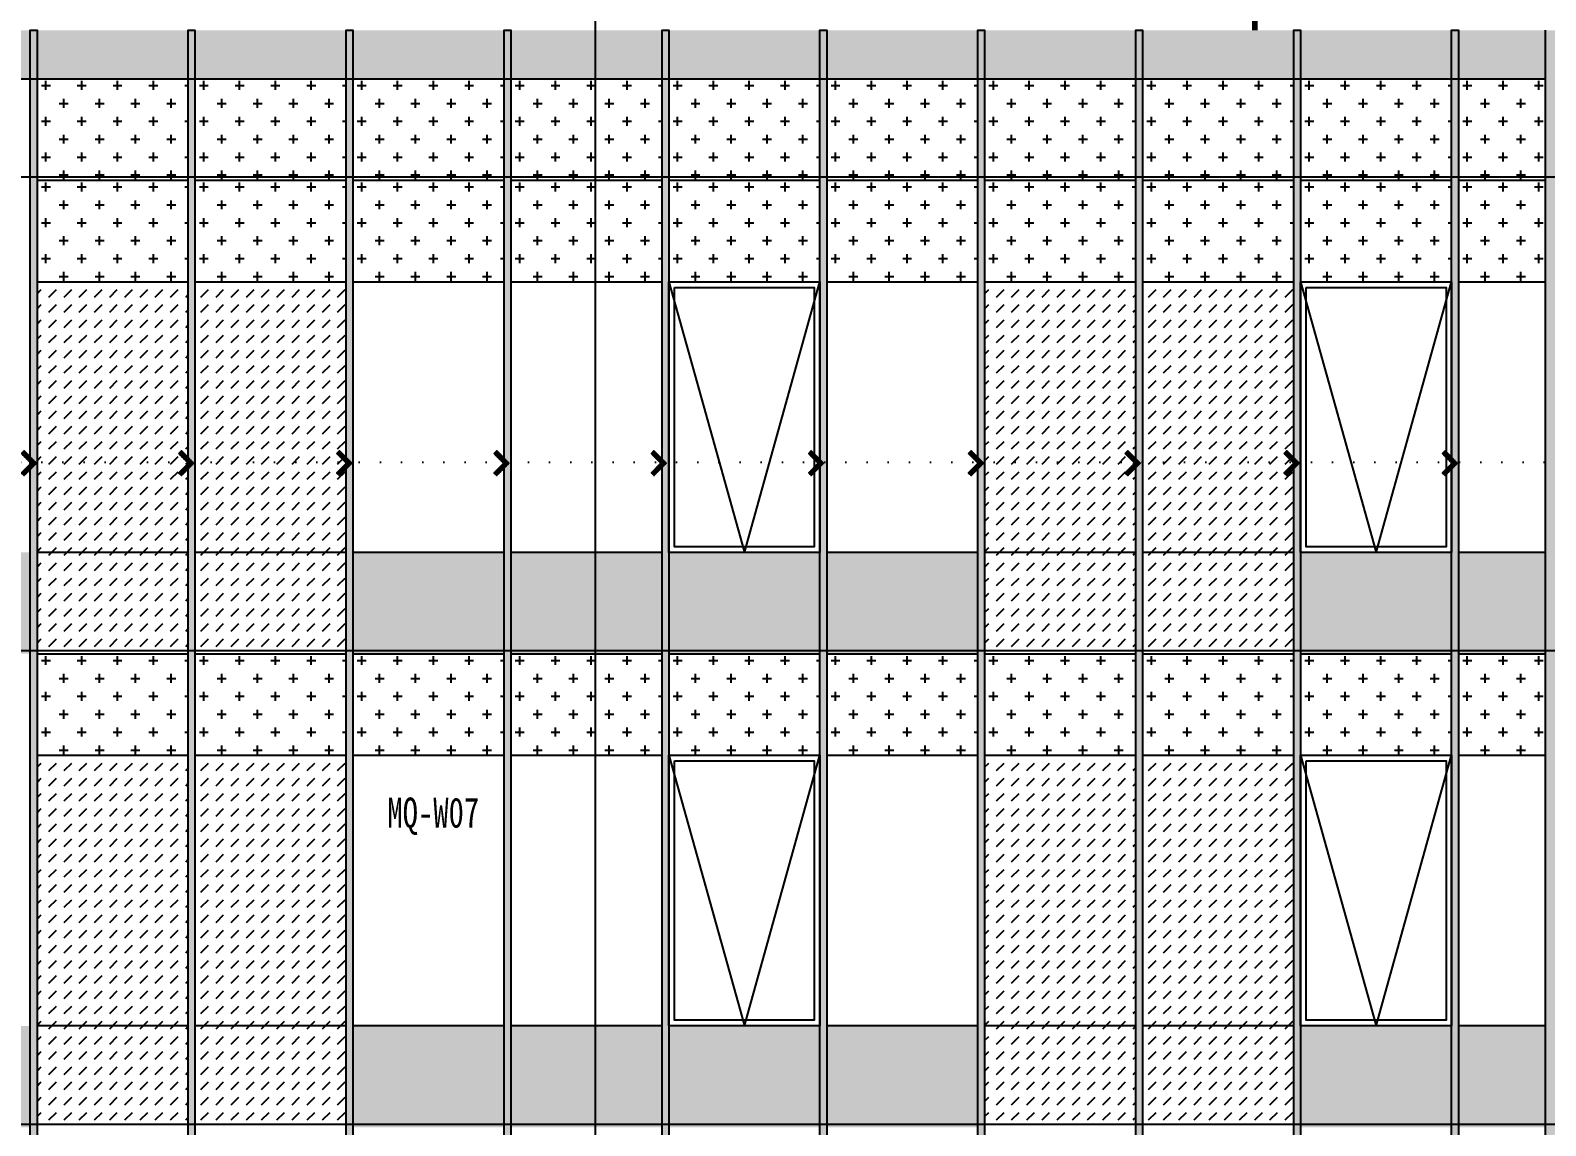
# Model space of a CAD drawing. Extents: x -863035 to 270371, y -8918 to 240488.
# Drawn here: x -275642 to -262208, y 62841 to 72556 of the extents above; entities that cross this region are included whole.
import ezdxf

# ---------------------------------------------------------------- set-up
doc = ezdxf.new("R2010")
doc.units = 0
doc.header["$LTSCALE"] = 1000
doc.header["$MEASUREMENT"] = 0
doc.linetypes.add('109-34 轴网$0$L1$0$$AUDIT_BAD_LTYPE1', pattern=[0])
doc.linetypes.add('DOT2', pattern=[0.125, 0, -0.125])
for name, color, linetype in [('01-标注_符号', 200, 'Continuous'), ('05-填充_156', 156, 'Continuous'), ('05-填充_18', 18, 'Continuous'), ('05-填充_天正', 26, 'Continuous'), ('A-C_窗', 140, 'Continuous'), ('D_铝板', 181, 'Continuous'), ('E-立面', 255, 'Continuous'), ('E-立面轮廓', 241, 'Continuous')]:
    doc.layers.add(name, color=color, linetype=linetype)
doc.layers.add('04-不打印_辅助线', color=165, linetype='Continuous', plot=False)
doc.styles.add('_TCH_LABEL', font='', dxfattribs={"width": 0.75})
doc.styles.add('logo-3', font='', dxfattribs={"width": 0.8})
doc.styles.get('_TCH_LABEL').set_extended_font_data('SimSun')
doc.styles.get('logo-3').set_extended_font_data('SimSun')
doc.dimstyles.new('副本 ISO-1', dxfattribs={"dimtxt": 2.5, "dimasz": 1.5, "dimexe": 1.25, "dimexo": 0.625, "dimtad": 1, "dimdec": 0, "dimtxsty": 'logo-3', "dimblk": 'ARCHTICK', "dimcen": 2.5, "dimdle": 1, "dimadec": 0, "dimazin": 0, "dimtfac": 1, "dimtdec": 0, "dimtix": 1, "dimtmove": 0, "dimatfit": 3, "dimldrblk": 'AR', "dimfxl": 0, "dimarcsym": 0})
pattern_1 = [(45, (20871.21, -217830.64), (4e-14, 134.70384), [95.25, -95.25])]
pattern_2 = [(45, (20871.21, -213630.64), (4e-14, 134.70384), [95.25, -95.25])]
pattern_3 = [(45, (29271.21, -217830.64), (4e-14, 134.70384), [95.25, -95.25])]
pattern_4 = [(45, (29271.21, -213630.64), (4e-14, 134.70384), [95.25, -95.25])]

# ---------------------------------------------------------------- blocks, each defined once
blk = doc.blocks.new('A$C2DDF4F07')
at = {"layer": 'A-C_窗'}
for points in [[(0, 2400), (1340, 2400), (1340, 0), (0, 0)], [(50, 2350), (1290, 2350), (1290, 50), (50, 50)]]:
    blk.add_lwpolyline(points, close=True, dxfattribs=at)
blk.add_lwpolyline([(0, 2400), (670, 0), (1340, 2400)], dxfattribs=at)
blk = doc.blocks.new('*U25')
at = {"layer": '05-填充_18'}
h = blk.add_hatch(color=256, dxfattribs=at)
h.dxf.hatch_style = 1
h.paths.add_polyline_path([(60, -10350), (0, -10350), (0, 310), (60, 310)])
blk.add_lwpolyline([(60, -10350), (0, -10350), (0, 310), (60, 310)], close=True)
blk = doc.blocks.new('_ArchTick')
at = {"color": 0, "linetype": 'ByBlock', "const_width": 0.4}
blk.add_lwpolyline([(-0.5, -0.5), (0.5, 0.5)], dxfattribs=at)
blk = doc.blocks.new('*X7')
at = {"color": 0}
for p, q in [((-1012.3006, 1692.7111), (-1012.3006, 1692.7336)), ((-1012.3005, 1692.7337), (-1012.2948, 1692.7337)), ((-1012.2996, 1692.7101), (-1012.2996, 1692.7346)), ((-1012.2995, 1692.7347), (-1012.2958, 1692.7347)), ((-1012.2986, 1692.7091), (-1012.2986, 1692.7356)), ((-1012.2985, 1692.7357), (-1012.2968, 1692.7357)), ((-1012.2976, 1692.7081), (-1012.2976, 1692.7364)), ((-1012.2966, 1692.7071), (-1012.2966, 1692.7354)), ((-1012.2956, 1692.7061), (-1012.2956, 1692.7344)), ((-1012.2946, 1692.7051), (-1012.2946, 1692.7334)), ((-1012.3116, 1692.7221), (-1012.3116, 1692.7226)), ((-1012.3115, 1692.7227), (-1012.2838, 1692.7227)), ((-1012.3111, 1692.7217), (-1012.2828, 1692.7217)), ((-1012.3106, 1692.7211), (-1012.3106, 1692.7236)), ((-1012.3105, 1692.7237), (-1012.2848, 1692.7237)), ((-1012.3101, 1692.7207), (-1012.2818, 1692.7207)), ((-1012.3096, 1692.7201), (-1012.3096, 1692.7246)), ((-1012.3095, 1692.7247), (-1012.2858, 1692.7247)), ((-1012.3091, 1692.7197), (-1012.2808, 1692.7197)), ((-1012.3086, 1692.7191), (-1012.3086, 1692.7256)), ((-1012.3085, 1692.7257), (-1012.2868, 1692.7257)), ((-1012.3081, 1692.7187), (-1012.2798, 1692.7187)), ((-1012.3076, 1692.7181), (-1012.3076, 1692.7266)), ((-1012.3075, 1692.7267), (-1012.2878, 1692.7267)), ((-1012.3071, 1692.7177), (-1012.2788, 1692.7177)), ((-1012.3066, 1692.7171), (-1012.3066, 1692.7276)), ((-1012.3065, 1692.7277), (-1012.2888, 1692.7277)), ((-1012.3061, 1692.7167), (-1012.2778, 1692.7167)), ((-1012.3056, 1692.7161), (-1012.3056, 1692.7286)), ((-1012.3055, 1692.7287), (-1012.2898, 1692.7287)), ((-1012.3051, 1692.7157), (-1012.2768, 1692.7157)), ((-1012.3046, 1692.7151), (-1012.3046, 1692.7296)), ((-1012.3045, 1692.7297), (-1012.2908, 1692.7297)), ((-1012.3041, 1692.7147), (-1012.2758, 1692.7147)), ((-1012.3036, 1692.7141), (-1012.3036, 1692.7306)), ((-1012.3035, 1692.7307), (-1012.2918, 1692.7307)), ((-1012.3031, 1692.7137), (-1012.2748, 1692.7137)), ((-1012.3026, 1692.7131), (-1012.3026, 1692.7316)), ((-1012.3025, 1692.7317), (-1012.2928, 1692.7317)), ((-1012.3021, 1692.7127), (-1012.2738, 1692.7127)), ((-1012.3016, 1692.7121), (-1012.3016, 1692.7326)), ((-1012.3015, 1692.7327), (-1012.2938, 1692.7327)), ((-1012.3011, 1692.7117), (-1012.2728, 1692.7117)), ((-1012.3001, 1692.7107), (-1012.2718, 1692.7107)), ((-1012.2991, 1692.7097), (-1012.2708, 1692.7097)), ((-1012.2981, 1692.7087), (-1012.2698, 1692.7087)), ((-1012.2971, 1692.7077), (-1012.2688, 1692.7077)), ((-1012.2961, 1692.7067), (-1012.2678, 1692.7067)), ((-1012.2951, 1692.7057), (-1012.2668, 1692.7057)), ((-1012.2941, 1692.7047), (-1012.2658, 1692.7047)), ((-1012.2936, 1692.7041), (-1012.2936, 1692.7324)), ((-1012.2931, 1692.7037), (-1012.2648, 1692.7037)), ((-1012.2926, 1692.7031), (-1012.2926, 1692.7314)), ((-1012.2921, 1692.7027), (-1012.2638, 1692.7027)), ((-1012.2916, 1692.7021), (-1012.2916, 1692.7304)), ((-1012.2911, 1692.7017), (-1012.2628, 1692.7017)), ((-1012.2906, 1692.7011), (-1012.2906, 1692.7294)), ((-1012.2901, 1692.7007), (-1012.2618, 1692.7007)), ((-1012.2896, 1692.7001), (-1012.2896, 1692.7284)), ((-1012.2891, 1692.6997), (-1012.2608, 1692.6997)), ((-1012.2886, 1692.6991), (-1012.2886, 1692.7274)), ((-1012.2881, 1692.6987), (-1012.2598, 1692.6987)), ((-1012.2876, 1692.6981), (-1012.2876, 1692.7264)), ((-1012.2871, 1692.6977), (-1012.2588, 1692.6977)), ((-1012.2866, 1692.6971), (-1012.2866, 1692.7254)), ((-1012.2861, 1692.6967), (-1012.2578, 1692.6967)), ((-1012.2856, 1692.6961), (-1012.2856, 1692.7244)), ((-1012.2851, 1692.6957), (-1012.2568, 1692.6957)), ((-1012.2846, 1692.6951), (-1012.2846, 1692.7234)), ((-1012.2841, 1692.6947), (-1012.2558, 1692.6947)), ((-1012.2836, 1692.6941), (-1012.2836, 1692.7224)), ((-1012.2831, 1692.6937), (-1012.2548, 1692.6937)), ((-1012.2826, 1692.6931), (-1012.2826, 1692.7214)), ((-1012.2821, 1692.6927), (-1012.2538, 1692.6927)), ((-1012.2816, 1692.6921), (-1012.2816, 1692.7204)), ((-1012.2811, 1692.6917), (-1012.2528, 1692.6917)), ((-1012.2806, 1692.6911), (-1012.2806, 1692.7194)), ((-1012.2801, 1692.6907), (-1012.2518, 1692.6907)), ((-1012.2796, 1692.6901), (-1012.2796, 1692.7184)), ((-1012.2791, 1692.6897), (-1012.2508, 1692.6897)), ((-1012.2786, 1692.6891), (-1012.2786, 1692.7174)), ((-1012.2786, 1692.6507), (-1012.2503, 1692.6507)), ((-1012.2786, 1692.6224), (-1012.2786, 1692.6507)), ((-1012.2781, 1692.6887), (-1012.2498, 1692.6887)), ((-1012.2776, 1692.6881), (-1012.2776, 1692.7164)), ((-1012.2776, 1692.6517), (-1012.2493, 1692.6517)), ((-1012.2776, 1692.6234), (-1012.2776, 1692.6517)), ((-1012.2771, 1692.6877), (-1012.2488, 1692.6877)), ((-1012.2766, 1692.6871), (-1012.2766, 1692.7154)), ((-1012.2766, 1692.6527), (-1012.2483, 1692.6527)), ((-1012.2766, 1692.6244), (-1012.2766, 1692.6527)), ((-1012.2761, 1692.6867), (-1012.2478, 1692.6867)), ((-1012.2756, 1692.6861), (-1012.2756, 1692.7144)), ((-1012.2756, 1692.6537), (-1012.2473, 1692.6537)), ((-1012.2756, 1692.6254), (-1012.2756, 1692.6537)), ((-1012.2751, 1692.6857), (-1012.2468, 1692.6857)), ((-1012.2746, 1692.6851), (-1012.2746, 1692.7134)), ((-1012.2746, 1692.6547), (-1012.2463, 1692.6547)), ((-1012.2746, 1692.6264), (-1012.2746, 1692.6547)), ((-1012.2741, 1692.6847), (-1012.2458, 1692.6847)), ((-1012.2736, 1692.6841), (-1012.2736, 1692.7124)), ((-1012.2736, 1692.6557), (-1012.2453, 1692.6557)), ((-1012.2736, 1692.6274), (-1012.2736, 1692.6557)), ((-1012.2731, 1692.6837), (-1012.2448, 1692.6837)), ((-1012.2726, 1692.6831), (-1012.2726, 1692.7114)), ((-1012.2726, 1692.6567), (-1012.2443, 1692.6567)), ((-1012.2726, 1692.6284), (-1012.2726, 1692.6567)), ((-1012.2721, 1692.6827), (-1012.2438, 1692.6827)), ((-1012.2716, 1692.6821), (-1012.2716, 1692.7104)), ((-1012.2716, 1692.6577), (-1012.2433, 1692.6577)), ((-1012.2716, 1692.6294), (-1012.2716, 1692.6577)), ((-1012.2711, 1692.6817), (-1012.2428, 1692.6817)), ((-1012.2706, 1692.6811), (-1012.2706, 1692.7094)), ((-1012.2706, 1692.6587), (-1012.2423, 1692.6587)), ((-1012.2706, 1692.6304), (-1012.2706, 1692.6587)), ((-1012.2701, 1692.6807), (-1012.2418, 1692.6807)), ((-1012.2696, 1692.6801), (-1012.2696, 1692.7084)), ((-1012.2696, 1692.6597), (-1012.2413, 1692.6597)), ((-1012.2696, 1692.6314), (-1012.2696, 1692.6597)), ((-1012.2691, 1692.6797), (-1012.2408, 1692.6797)), ((-1012.2686, 1692.6791), (-1012.2686, 1692.7074)), ((-1012.2686, 1692.6607), (-1012.2403, 1692.6607)), ((-1012.2686, 1692.6324), (-1012.2686, 1692.6607)), ((-1012.2681, 1692.6787), (-1012.2398, 1692.6787)), ((-1012.2676, 1692.6781), (-1012.2676, 1692.7064)), ((-1012.2676, 1692.6617), (-1012.2393, 1692.6617)), ((-1012.2676, 1692.6334), (-1012.2676, 1692.6617)), ((-1012.2671, 1692.6777), (-1012.2388, 1692.6777)), ((-1012.2666, 1692.6771), (-1012.2666, 1692.7054)), ((-1012.2666, 1692.6627), (-1012.2383, 1692.6627)), ((-1012.2666, 1692.6344), (-1012.2666, 1692.6627)), ((-1012.2661, 1692.6767), (-1012.2378, 1692.6767)), ((-1012.2656, 1692.6761), (-1012.2656, 1692.7044)), ((-1012.2656, 1692.6637), (-1012.2373, 1692.6637)), ((-1012.2656, 1692.6354), (-1012.2656, 1692.6637)), ((-1012.2651, 1692.6757), (-1012.2368, 1692.6757)), ((-1012.2646, 1692.6751), (-1012.2646, 1692.7034)), ((-1012.2646, 1692.6647), (-1012.2363, 1692.6647)), ((-1012.2646, 1692.6364), (-1012.2646, 1692.6647)), ((-1012.2641, 1692.6747), (-1012.2358, 1692.6747)), ((-1012.2636, 1692.6741), (-1012.2636, 1692.7024)), ((-1012.2636, 1692.6657), (-1012.2353, 1692.6657)), ((-1012.2636, 1692.6374), (-1012.2636, 1692.6657)), ((-1012.2631, 1692.6737), (-1012.2348, 1692.6737)), ((-1012.2626, 1692.6731), (-1012.2626, 1692.7014)), ((-1012.2626, 1692.6667), (-1012.2343, 1692.6667)), ((-1012.2626, 1692.6384), (-1012.2626, 1692.6667)), ((-1012.2621, 1692.6727), (-1012.2338, 1692.6727)), ((-1012.2616, 1692.6721), (-1012.2616, 1692.7004)), ((-1012.2616, 1692.6677), (-1012.2333, 1692.6677)), ((-1012.2616, 1692.6394), (-1012.2616, 1692.6677)), ((-1012.2611, 1692.6717), (-1012.2328, 1692.6717)), ((-1012.2606, 1692.6711), (-1012.2606, 1692.6994)), ((-1012.2606, 1692.6687), (-1012.2323, 1692.6687)), ((-1012.2606, 1692.6404), (-1012.2606, 1692.6687)), ((-1012.2601, 1692.6707), (-1012.2318, 1692.6707)), ((-1012.2596, 1692.6701), (-1012.2596, 1692.6984)), ((-1012.2596, 1692.6697), (-1012.2313, 1692.6697)), ((-1012.2596, 1692.6414), (-1012.2596, 1692.6697)), ((-1012.2586, 1692.6424), (-1012.2586, 1692.6974)), ((-1012.2576, 1692.6434), (-1012.2576, 1692.6964)), ((-1012.2566, 1692.6444), (-1012.2566, 1692.6954)), ((-1012.2556, 1692.6454), (-1012.2556, 1692.6944)), ((-1012.2546, 1692.6464), (-1012.2546, 1692.6934)), ((-1012.2536, 1692.6474), (-1012.2536, 1692.6924)), ((-1012.2526, 1692.6484), (-1012.2526, 1692.6914)), ((-1012.2516, 1692.6494), (-1012.2516, 1692.6904)), ((-1012.2506, 1692.6504), (-1012.2506, 1692.6894)), ((-1012.2496, 1692.6514), (-1012.2496, 1692.6884)), ((-1012.2486, 1692.6524), (-1012.2486, 1692.6874)), ((-1012.2476, 1692.6534), (-1012.2476, 1692.6864)), ((-1012.2466, 1692.6544), (-1012.2466, 1692.6854)), ((-1012.2456, 1692.6554), (-1012.2456, 1692.6844)), ((-1012.2446, 1692.6564), (-1012.2446, 1692.6834)), ((-1012.2436, 1692.6574), (-1012.2436, 1692.6824)), ((-1012.2426, 1692.6584), (-1012.2426, 1692.6814)), ((-1012.2416, 1692.6594), (-1012.2416, 1692.6804)), ((-1012.2406, 1692.6604), (-1012.2406, 1692.6794)), ((-1012.2396, 1692.6614), (-1012.2396, 1692.6784)), ((-1012.2386, 1692.6624), (-1012.2386, 1692.6774)), ((-1012.2376, 1692.6634), (-1012.2376, 1692.6764)), ((-1012.2366, 1692.6644), (-1012.2366, 1692.6754)), ((-1012.2356, 1692.6654), (-1012.2356, 1692.6744)), ((-1012.2346, 1692.6664), (-1012.2346, 1692.6734)), ((-1012.2336, 1692.6674), (-1012.2336, 1692.6724)), ((-1012.2326, 1692.6684), (-1012.2326, 1692.6714)), ((-1012.2316, 1692.6694), (-1012.2316, 1692.6704)), ((-1012.3116, 1692.6177), (-1012.2833, 1692.6177)), ((-1012.3116, 1692.6172), (-1012.3116, 1692.6177)), ((-1012.3111, 1692.6167), (-1012.2843, 1692.6167)), ((-1012.3106, 1692.6187), (-1012.2823, 1692.6187)), ((-1012.3106, 1692.6162), (-1012.3106, 1692.6187)), ((-1012.3101, 1692.6157), (-1012.2853, 1692.6157)), ((-1012.3096, 1692.6197), (-1012.2813, 1692.6197)), ((-1012.3096, 1692.6152), (-1012.3096, 1692.6197)), ((-1012.3091, 1692.6147), (-1012.2863, 1692.6147)), ((-1012.3086, 1692.6207), (-1012.2803, 1692.6207)), ((-1012.3086, 1692.6142), (-1012.3086, 1692.6207)), ((-1012.3081, 1692.6137), (-1012.2873, 1692.6137)), ((-1012.3076, 1692.6217), (-1012.2793, 1692.6217)), ((-1012.3076, 1692.6132), (-1012.3076, 1692.6217)), ((-1012.3071, 1692.6127), (-1012.2883, 1692.6127)), ((-1012.3066, 1692.6227), (-1012.2783, 1692.6227)), ((-1012.3066, 1692.6122), (-1012.3066, 1692.6227)), ((-1012.3061, 1692.6117), (-1012.2893, 1692.6117)), ((-1012.3056, 1692.6237), (-1012.2773, 1692.6237)), ((-1012.3056, 1692.6112), (-1012.3056, 1692.6237)), ((-1012.3051, 1692.6107), (-1012.2903, 1692.6107)), ((-1012.3046, 1692.6247), (-1012.2763, 1692.6247)), ((-1012.3046, 1692.6102), (-1012.3046, 1692.6247)), ((-1012.3041, 1692.6097), (-1012.2913, 1692.6097)), ((-1012.3036, 1692.6257), (-1012.2753, 1692.6257)), ((-1012.3036, 1692.6092), (-1012.3036, 1692.6257)), ((-1012.3031, 1692.6087), (-1012.2923, 1692.6087)), ((-1012.3026, 1692.6267), (-1012.2743, 1692.6267)), ((-1012.3026, 1692.6082), (-1012.3026, 1692.6267)), ((-1012.3021, 1692.6077), (-1012.2933, 1692.6077)), ((-1012.3016, 1692.6277), (-1012.2733, 1692.6277)), ((-1012.3016, 1692.6072), (-1012.3016, 1692.6277)), ((-1012.3011, 1692.6067), (-1012.2943, 1692.6067)), ((-1012.3006, 1692.6287), (-1012.2723, 1692.6287)), ((-1012.3006, 1692.6062), (-1012.3006, 1692.6287)), ((-1012.3001, 1692.6057), (-1012.2953, 1692.6057)), ((-1012.2996, 1692.6297), (-1012.2713, 1692.6297)), ((-1012.2996, 1692.6052), (-1012.2996, 1692.6297)), ((-1012.2991, 1692.6047), (-1012.2963, 1692.6047)), ((-1012.2986, 1692.6307), (-1012.2703, 1692.6307)), ((-1012.2986, 1692.6042), (-1012.2986, 1692.6307)), ((-1012.2981, 1692.6037), (-1012.2973, 1692.6037)), ((-1012.2976, 1692.6317), (-1012.2693, 1692.6317)), ((-1012.2976, 1692.6034), (-1012.2976, 1692.6317)), ((-1012.2966, 1692.6327), (-1012.2683, 1692.6327)), ((-1012.2966, 1692.6044), (-1012.2966, 1692.6327)), ((-1012.2956, 1692.6337), (-1012.2673, 1692.6337)), ((-1012.2956, 1692.6054), (-1012.2956, 1692.6337)), ((-1012.2946, 1692.6347), (-1012.2663, 1692.6347)), ((-1012.2946, 1692.6064), (-1012.2946, 1692.6347)), ((-1012.2936, 1692.6357), (-1012.2653, 1692.6357)), ((-1012.2936, 1692.6074), (-1012.2936, 1692.6357)), ((-1012.2926, 1692.6367), (-1012.2643, 1692.6367)), ((-1012.2926, 1692.6084), (-1012.2926, 1692.6367)), ((-1012.2916, 1692.6377), (-1012.2633, 1692.6377)), ((-1012.2916, 1692.6094), (-1012.2916, 1692.6377)), ((-1012.2906, 1692.6387), (-1012.2623, 1692.6387)), ((-1012.2906, 1692.6104), (-1012.2906, 1692.6387)), ((-1012.2896, 1692.6397), (-1012.2613, 1692.6397)), ((-1012.2896, 1692.6114), (-1012.2896, 1692.6397)), ((-1012.2886, 1692.6407), (-1012.2603, 1692.6407)), ((-1012.2886, 1692.6124), (-1012.2886, 1692.6407)), ((-1012.2876, 1692.6417), (-1012.2593, 1692.6417)), ((-1012.2876, 1692.6134), (-1012.2876, 1692.6417)), ((-1012.2866, 1692.6427), (-1012.2583, 1692.6427)), ((-1012.2866, 1692.6144), (-1012.2866, 1692.6427)), ((-1012.2856, 1692.6437), (-1012.2573, 1692.6437)), ((-1012.2856, 1692.6154), (-1012.2856, 1692.6437)), ((-1012.2846, 1692.6447), (-1012.2563, 1692.6447)), ((-1012.2846, 1692.6164), (-1012.2846, 1692.6447)), ((-1012.2836, 1692.6457), (-1012.2553, 1692.6457)), ((-1012.2836, 1692.6174), (-1012.2836, 1692.6457)), ((-1012.2826, 1692.6467), (-1012.2543, 1692.6467)), ((-1012.2826, 1692.6184), (-1012.2826, 1692.6467)), ((-1012.2816, 1692.6477), (-1012.2533, 1692.6477)), ((-1012.2816, 1692.6194), (-1012.2816, 1692.6477)), ((-1012.2806, 1692.6487), (-1012.2523, 1692.6487)), ((-1012.2806, 1692.6204), (-1012.2806, 1692.6487)), ((-1012.2796, 1692.6497), (-1012.2513, 1692.6497)), ((-1012.2796, 1692.6214), (-1012.2796, 1692.6497))]:
    blk.add_line(p, q, dxfattribs=at)
blk = doc.blocks.new('A-ARROW')
blk.add_lwpolyline([(0.0808, 0.0525), (0.0666, 0.0666), (0, 0), (0.0666, -0.0666), (0.0808, -0.0525), (0.0283, 0)], close=True)
at = {"rotation": 180}
blk.add_blockref('*X7', (-1012.2311, 1692.6699), dxfattribs=at)
blk = doc.blocks.new('AR')
at = {"xscale": -21.59999999986031, "yscale": 21.59999999999127, "zscale": 21.6, "rotation": 359.9999997162888}
blk.add_blockref('A-ARROW', (0, 0), dxfattribs=at)
blk = doc.blocks.new('hgrsjhytd')
at = {"layer": '05-填充_156'}
h = blk.add_hatch(dxfattribs=at)
h.set_pattern_fill('CROSS', color=136, scale=100, angle=-90)
h.set_pattern_definition([(360, (22271.21, -212730.64), (158.75, 158.75), [79.375, -238.125]), (90, (22310.9, -212770.32), (-158.75, 158.75), [79.375, -238.125])])
h.paths.add_polyline_path([(38173.9, -9948.3), (36833.9, -9948.3), (36833.9, -10848.3), (38173.9, -10848.3)])
h = blk.add_hatch(dxfattribs=at)
h.set_pattern_fill('CROSS', color=136, scale=100, angle=-90)
h.set_pattern_definition([(360, (23671.21, -212730.64), (158.75, 158.75), [79.375, -238.125]), (90, (23710.9, -212770.32), (-158.75, 158.75), [79.375, -238.125])])
h.paths.add_polyline_path([(39573.9, -9948.3), (38233.9, -9948.3), (38233.9, -10848.3), (39573.9, -10848.3)])
h = blk.add_hatch(dxfattribs=at)
h.set_pattern_fill('CROSS', color=136, scale=100, angle=-90)
h.set_pattern_definition([(360, (25071.21, -212730.64), (158.75, 158.75), [79.375, -238.125]), (90, (25110.9, -212770.32), (-158.75, 158.75), [79.375, -238.125])])
h.paths.add_polyline_path([(40973.9, -9948.3), (39633.9, -9948.3), (39633.9, -10848.3), (40973.9, -10848.3)])
h = blk.add_hatch(dxfattribs=at)
h.set_pattern_fill('CROSS', color=136, scale=100, angle=-90)
h.set_pattern_definition([(360, (26471.21, -212730.64), (158.75, 158.75), [79.375, -238.125]), (90, (26510.9, -212770.32), (-158.75, 158.75), [79.375, -238.125])])
h.paths.add_polyline_path([(42373.9, -9948.3), (41033.9, -9948.3), (41033.9, -10848.3), (42373.9, -10848.3)])
h = blk.add_hatch(dxfattribs=at)
h.set_pattern_fill('CROSS', color=136, scale=100, angle=-90)
h.set_pattern_definition([(360, (27871.21, -212730.64), (158.75, 158.75), [79.375, -238.125]), (90, (27910.9, -212770.32), (-158.75, 158.75), [79.375, -238.125])])
h.paths.add_polyline_path([(43773.9, -9948.3), (42433.9, -9948.3), (42433.9, -10848.3), (43773.9, -10848.3)])
h = blk.add_hatch(dxfattribs=at)
h.set_pattern_fill('CROSS', color=136, scale=100, angle=-90)
h.set_pattern_definition([(360, (29271.21, -212730.64), (158.75, 158.75), [79.375, -238.125]), (90, (29310.9, -212770.32), (-158.75, 158.75), [79.375, -238.125])])
h.paths.add_polyline_path([(45173.9, -9948.3), (43833.9, -9948.3), (43833.9, -10848.3), (45173.9, -10848.3)])
h = blk.add_hatch(dxfattribs=at)
h.set_pattern_fill('CROSS', color=136, scale=100, angle=-90)
h.set_pattern_definition([(360, (30671.21, -212730.64), (158.75, 158.75), [79.375, -238.125]), (90, (30710.9, -212770.32), (-158.75, 158.75), [79.375, -238.125])])
h.paths.add_polyline_path([(46573.9, -9948.3), (45233.9, -9948.3), (45233.9, -10848.3), (46573.9, -10848.3)])
h = blk.add_hatch(dxfattribs=at)
h.set_pattern_fill('CROSS', color=136, scale=100, angle=-90)
h.set_pattern_definition([(360, (32071.21, -212730.64), (158.75, 158.75), [79.375, -238.125]), (90, (32110.9, -212770.32), (-158.75, 158.75), [79.375, -238.125])])
h.paths.add_polyline_path([(47973.9, -9948.3), (46633.9, -9948.3), (46633.9, -10848.3), (47973.9, -10848.3)])
h = blk.add_hatch(dxfattribs=at)
h.set_pattern_fill('CROSS', color=136, scale=100, angle=-90)
h.set_pattern_definition([(360, (33471.21, -212730.64), (158.75, 158.75), [79.375, -238.125]), (90, (33510.9, -212770.32), (-158.75, 158.75), [79.375, -238.125])])
h.paths.add_polyline_path([(49373.9, -9948.3), (48033.9, -9948.3), (48033.9, -10848.3), (49373.9, -10848.3)])
h = blk.add_hatch(dxfattribs=at)
h.set_pattern_fill('CROSS', color=136, scale=100, angle=-90)
h.set_pattern_definition([(360, (34871.21, -212730.64), (158.75, 158.75), [79.375, -238.125]), (90, (34910.9, -212770.32), (-158.75, 158.75), [79.375, -238.125])])
h.paths.add_polyline_path([(50203.9, -9948.3), (49433.9, -9948.3), (49433.9, -10848.3), (50203.9, -10848.3)])
h = blk.add_hatch(dxfattribs=at)
h.set_pattern_fill('CROSS', color=136, scale=100, angle=-90)
h.set_pattern_definition([(360, (22271.21, -213630.64), (158.75, 158.75), [79.375, -238.125]), (90, (22310.9, -213670.32), (-158.75, 158.75), [79.375, -238.125])])
h.paths.add_polyline_path([(38173.9, -10848.3), (36833.9, -10848.3), (36833.9, -11748.3), (38173.9, -11748.3)])
h = blk.add_hatch(dxfattribs=at)
h.set_pattern_fill('CROSS', color=136, scale=100, angle=-90)
h.set_pattern_definition([(360, (23671.21, -213630.64), (158.75, 158.75), [79.375, -238.125]), (90, (23710.9, -213670.32), (-158.75, 158.75), [79.375, -238.125])])
h.paths.add_polyline_path([(39573.9, -10848.3), (38233.9, -10848.3), (38233.9, -11748.3), (39573.9, -11748.3)])
h = blk.add_hatch(dxfattribs=at)
h.set_pattern_fill('CROSS', color=136, scale=100, angle=-90)
h.set_pattern_definition([(360, (25071.21, -213630.64), (158.75, 158.75), [79.375, -238.125]), (90, (25110.9, -213670.32), (-158.75, 158.75), [79.375, -238.125])])
h.paths.add_polyline_path([(40973.9, -10848.3), (39633.9, -10848.3), (39633.9, -11748.3), (40973.9, -11748.3)])
h = blk.add_hatch(dxfattribs=at)
h.set_pattern_fill('CROSS', color=136, scale=100, angle=-90)
h.set_pattern_definition([(360, (26471.21, -213630.64), (158.75, 158.75), [79.375, -238.125]), (90, (26510.9, -213670.32), (-158.75, 158.75), [79.375, -238.125])])
h.paths.add_polyline_path([(42373.9, -10848.3), (41033.9, -10848.3), (41033.9, -11748.3), (42373.9, -11748.3)])
h = blk.add_hatch(dxfattribs=at)
h.set_pattern_fill('CROSS', color=136, scale=100, angle=-90)
h.set_pattern_definition([(360, (27871.21, -213630.64), (158.75, 158.75), [79.375, -238.125]), (90, (27910.9, -213670.32), (-158.75, 158.75), [79.375, -238.125])])
h.paths.add_polyline_path([(43773.9, -10848.3), (42433.9, -10848.3), (42433.9, -11748.3), (43773.9, -11748.3)])
h = blk.add_hatch(dxfattribs=at)
h.set_pattern_fill('CROSS', color=136, scale=100, angle=-90)
h.set_pattern_definition([(360, (29271.21, -213630.64), (158.75, 158.75), [79.375, -238.125]), (90, (29310.9, -213670.32), (-158.75, 158.75), [79.375, -238.125])])
h.paths.add_polyline_path([(45173.9, -10848.3), (43833.9, -10848.3), (43833.9, -11748.3), (45173.9, -11748.3)])
h = blk.add_hatch(dxfattribs=at)
h.set_pattern_fill('CROSS', color=136, scale=100, angle=-90)
h.set_pattern_definition([(360, (30671.21, -213630.64), (158.75, 158.75), [79.375, -238.125]), (90, (30710.9, -213670.32), (-158.75, 158.75), [79.375, -238.125])])
h.paths.add_polyline_path([(46573.9, -10848.3), (45233.9, -10848.3), (45233.9, -11748.3), (46573.9, -11748.3)])
h = blk.add_hatch(dxfattribs=at)
h.set_pattern_fill('CROSS', color=136, scale=100, angle=-90)
h.set_pattern_definition([(360, (32071.21, -213630.64), (158.75, 158.75), [79.375, -238.125]), (90, (32110.9, -213670.32), (-158.75, 158.75), [79.375, -238.125])])
h.paths.add_polyline_path([(47973.9, -10848.3), (46633.9, -10848.3), (46633.9, -11748.3), (47973.9, -11748.3)])
h = blk.add_hatch(dxfattribs=at)
h.set_pattern_fill('CROSS', color=136, scale=100, angle=-90)
h.set_pattern_definition([(360, (33471.21, -213630.64), (158.75, 158.75), [79.375, -238.125]), (90, (33510.9, -213670.32), (-158.75, 158.75), [79.375, -238.125])])
h.paths.add_polyline_path([(49373.9, -10848.3), (48033.9, -10848.3), (48033.9, -11748.3), (49373.9, -11748.3)])
h = blk.add_hatch(dxfattribs=at)
h.set_pattern_fill('CROSS', color=136, scale=100, angle=-90)
h.set_pattern_definition([(360, (34871.21, -213630.64), (158.75, 158.75), [79.375, -238.125]), (90, (34910.9, -213670.32), (-158.75, 158.75), [79.375, -238.125])])
h.paths.add_polyline_path([(50203.9, -10848.3), (49433.9, -10848.3), (49433.9, -11748.3), (50203.9, -11748.3)])
h = blk.add_hatch(dxfattribs=at)
h.set_pattern_fill('DASH', color=256, scale=100, angle=-45)
h.set_pattern_definition(pattern_2)
h.paths.add_polyline_path([(38173.9, -11748.3), (36833.9, -11748.3), (36833.9, -15018.3), (38173.9, -15018.3)])
h = blk.add_hatch(dxfattribs=at)
h.set_pattern_fill('DASH', color=256, scale=100, angle=-45)
h.set_pattern_definition(pattern_2)
h.paths.add_polyline_path([(39573.9, -11748.3), (38233.9, -11748.3), (38233.9, -15018.3), (39573.9, -15018.3)])
h = blk.add_hatch(dxfattribs=at)
h.set_pattern_fill('DASH', color=256, scale=100, angle=-45)
h.set_pattern_definition(pattern_4)
h.paths.add_polyline_path([(46573.9, -11748.3), (45233.9, -11748.3), (45233.9, -15018.3), (46573.9, -15018.3)])
h = blk.add_hatch(dxfattribs=at)
h.set_pattern_fill('DASH', color=256, scale=100, angle=-45)
h.set_pattern_definition(pattern_4)
h.paths.add_polyline_path([(47973.9, -11748.3), (46633.9, -11748.3), (46633.9, -15018.3), (47973.9, -15018.3)])
h = blk.add_hatch(dxfattribs=at)
h.set_pattern_fill('CROSS', color=136, scale=100, angle=-90)
h.set_pattern_definition([(360, (22271.21, -217830.64), (158.75, 158.75), [79.375, -238.125]), (90, (22310.9, -217870.32), (-158.75, 158.75), [79.375, -238.125])])
h.paths.add_polyline_path([(38173.9, -15048.3), (36833.9, -15048.3), (36833.9, -15948.3), (38173.9, -15948.3)])
h = blk.add_hatch(dxfattribs=at)
h.set_pattern_fill('CROSS', color=136, scale=100, angle=-90)
h.set_pattern_definition([(360, (23671.21, -217830.64), (158.75, 158.75), [79.375, -238.125]), (90, (23710.9, -217870.32), (-158.75, 158.75), [79.375, -238.125])])
h.paths.add_polyline_path([(39573.9, -15048.3), (38233.9, -15048.3), (38233.9, -15948.3), (39573.9, -15948.3)])
h = blk.add_hatch(dxfattribs=at)
h.set_pattern_fill('CROSS', color=136, scale=100, angle=-90)
h.set_pattern_definition([(360, (25071.21, -217830.64), (158.75, 158.75), [79.375, -238.125]), (90, (25110.9, -217870.32), (-158.75, 158.75), [79.375, -238.125])])
h.paths.add_polyline_path([(40973.9, -15048.3), (39633.9, -15048.3), (39633.9, -15948.3), (40973.9, -15948.3)])
h = blk.add_hatch(dxfattribs=at)
h.set_pattern_fill('CROSS', color=136, scale=100, angle=-90)
h.set_pattern_definition([(360, (26471.21, -217830.64), (158.75, 158.75), [79.375, -238.125]), (90, (26510.9, -217870.32), (-158.75, 158.75), [79.375, -238.125])])
h.paths.add_polyline_path([(42373.9, -15048.3), (41033.9, -15048.3), (41033.9, -15948.3), (42373.9, -15948.3)])
h = blk.add_hatch(dxfattribs=at)
h.set_pattern_fill('CROSS', color=136, scale=100, angle=-90)
h.set_pattern_definition([(360, (27871.21, -217830.64), (158.75, 158.75), [79.375, -238.125]), (90, (27910.9, -217870.32), (-158.75, 158.75), [79.375, -238.125])])
h.paths.add_polyline_path([(43773.9, -15048.3), (42433.9, -15048.3), (42433.9, -15948.3), (43773.9, -15948.3)])
h = blk.add_hatch(dxfattribs=at)
h.set_pattern_fill('CROSS', color=136, scale=100, angle=-90)
h.set_pattern_definition([(360, (29271.21, -217830.64), (158.75, 158.75), [79.375, -238.125]), (90, (29310.9, -217870.32), (-158.75, 158.75), [79.375, -238.125])])
h.paths.add_polyline_path([(45173.9, -15048.3), (43833.9, -15048.3), (43833.9, -15948.3), (45173.9, -15948.3)])
h = blk.add_hatch(dxfattribs=at)
h.set_pattern_fill('CROSS', color=136, scale=100, angle=-90)
h.set_pattern_definition([(360, (30671.21, -217830.64), (158.75, 158.75), [79.375, -238.125]), (90, (30710.9, -217870.32), (-158.75, 158.75), [79.375, -238.125])])
h.paths.add_polyline_path([(46573.9, -15048.3), (45233.9, -15048.3), (45233.9, -15948.3), (46573.9, -15948.3)])
h = blk.add_hatch(dxfattribs=at)
h.set_pattern_fill('CROSS', color=136, scale=100, angle=-90)
h.set_pattern_definition([(360, (32071.21, -217830.64), (158.75, 158.75), [79.375, -238.125]), (90, (32110.9, -217870.32), (-158.75, 158.75), [79.375, -238.125])])
h.paths.add_polyline_path([(47973.9, -15048.3), (46633.9, -15048.3), (46633.9, -15948.3), (47973.9, -15948.3)])
h = blk.add_hatch(dxfattribs=at)
h.set_pattern_fill('CROSS', color=136, scale=100, angle=-90)
h.set_pattern_definition([(360, (33471.21, -217830.64), (158.75, 158.75), [79.375, -238.125]), (90, (33510.9, -217870.32), (-158.75, 158.75), [79.375, -238.125])])
h.paths.add_polyline_path([(49373.9, -15048.3), (48033.9, -15048.3), (48033.9, -15948.3), (49373.9, -15948.3)])
h = blk.add_hatch(dxfattribs=at)
h.set_pattern_fill('CROSS', color=136, scale=100, angle=-90)
h.set_pattern_definition([(360, (34871.21, -217830.64), (158.75, 158.75), [79.375, -238.125]), (90, (34910.9, -217870.32), (-158.75, 158.75), [79.375, -238.125])])
h.paths.add_polyline_path([(50203.9, -15048.3), (49433.9, -15048.3), (49433.9, -15948.3), (50203.9, -15948.3)])
h = blk.add_hatch(dxfattribs=at)
h.set_pattern_fill('DASH', color=256, scale=100, angle=-45)
h.set_pattern_definition(pattern_1)
h.paths.add_polyline_path([(38173.9, -15948.3), (36833.9, -15948.3), (36833.9, -19218.3), (38173.9, -19218.3)])
h = blk.add_hatch(dxfattribs=at)
h.set_pattern_fill('DASH', color=256, scale=100, angle=-45)
h.set_pattern_definition(pattern_1)
h.paths.add_polyline_path([(39573.9, -15948.3), (38233.9, -15948.3), (38233.9, -19218.3), (39573.9, -19218.3)])
h = blk.add_hatch(dxfattribs=at)
h.set_pattern_fill('DASH', color=256, scale=100, angle=-45)
h.set_pattern_definition(pattern_3)
h.paths.add_polyline_path([(46573.9, -15948.3), (45233.9, -15948.3), (45233.9, -19218.3), (46573.9, -19218.3)])
h = blk.add_hatch(dxfattribs=at)
h.set_pattern_fill('DASH', color=256, scale=100, angle=-45)
h.set_pattern_definition(pattern_3)
h.paths.add_polyline_path([(47973.9, -15948.3), (46633.9, -15948.3), (46633.9, -19218.3), (47973.9, -19218.3)])
at = {"layer": '05-填充_18'}
h = blk.add_hatch(color=256, dxfattribs=at)
h.dxf.hatch_style = 1
h.paths.add_polyline_path([(50203.9, -9948.3), (50203.9, -9518.3), (29003.9, -9518.3), (29003.9, -9948.3)])
h = blk.add_hatch(color=256, dxfattribs=at)
h.dxf.hatch_style = 1
h.paths.add_polyline_path([(50803.9, -9518.3), (50203.9, -9518.3), (50203.9, -20178.3), (50803.9, -20178.3)])
at = {"layer": '05-填充_天正'}
h = blk.add_hatch(dxfattribs=at)
h.set_pattern_fill('AR-CONC', color=256, scale=200)
h.set_pattern_definition([(50, (141203.1, -171174.53), (364.36934, -31.87817), [38.1, -419.1]), (355, (141203.1, -171174.53), (-70.48565, 382.1133), [30.48, -335.28]), (100.451, (141233.47, -171177.2), (293.885, 350.2334), [32.38, -356.18]), (46.1842, (141203.1, -171072.93), (542.1581, -84.0847), [57.15, -628.65]), (96.6356, (141248.3, -171079.94), (474.8085, 494.8511), [48.57, -534.27]), (351.184, (141203.1, -171072.93), (474.8092, 494.8502), [45.72, -502.92]), (21, (141253.9, -171098.33), (303.22976, -204.53104), [38.1, -419.1]), (326, (141253.9, -171098.33), (123.60406, 368.3759), [30.48, -335.28]), (71.4514, (141279.17, -171115.38), (426.833, 163.8457), [32.38, -356.18]), (37.5, (141203.1, -171174.53), (6.17721, 169.11008), [0, -331.216, 0, -340.36, 0, -336.55]), (7.5, (141203.1, -171174.53), (133.63933, 200.36115), [0, -194.056, 0, -323.596, 0, -128.27]), (327.5, (141089.82, -171174.53), (271.18119, -11.45749), [0, -127, 0, -396.24, 0, -525.78]), (317.5, (141039.02, -171174.53), (296.25836, 50.85298), [0, -165.1, 0, -263.144, 0, -373.38])])
h.paths.add_polyline_path([(49433.9, -15048.3), (50203.9, -15048.3), (50203.9, -14148.3), (49433.9, -14148.3)])
h.paths.add_polyline_path([(48033.9, -15048.3), (49373.9, -15048.3), (49373.9, -14148.3), (48033.9, -14148.3)])
h.paths.add_polyline_path([(43833.9, -15048.3), (45173.9, -15048.3), (45173.9, -14148.3), (43833.9, -14148.3)])
h.paths.add_polyline_path([(42433.9, -15048.3), (43773.9, -15048.3), (43773.9, -14148.3), (42433.9, -14148.3)])
h.paths.add_polyline_path([(41033.9, -14148.3), (42373.9, -14148.3), (42373.9, -15048.3), (41033.9, -15048.3)])
h.paths.add_polyline_path([(39633.9, -15048.3), (40973.9, -15048.3), (40973.9, -14148.3), (39633.9, -14148.3)])
h.paths.add_polyline_path([(35433.9, -15048.3), (36773.9, -15048.3), (36773.9, -14148.3), (35433.9, -14148.3)])
h.paths.add_polyline_path([(34033.9, -15048.3), (35373.9, -15048.3), (35373.9, -14148.3), (34033.9, -14148.3)])
h.paths.add_polyline_path([(32633.9, -15048.3), (33973.9, -15048.3), (33973.9, -14148.3), (32633.9, -14148.3)])
h.paths.add_polyline_path([(31233.9, -15048.3), (32573.9, -15048.3), (32573.9, -14148.3), (31233.9, -14148.3)])
h.paths.add_polyline_path([(27033.9, -14148.3), (28373.9, -14148.3), (28373.9, -15048.3), (27033.9, -15048.3)])
h.paths.add_polyline_path([(25633.9, -15048.3), (26973.9, -15048.3), (26973.9, -14148.3), (25633.9, -14148.3)])
h.paths.add_polyline_path([(24233.9, -14148.3), (25573.9, -14148.3), (25573.9, -15048.3), (24233.9, -15048.3)])
h.paths.add_polyline_path([(22833.9, -15048.3), (24173.9, -15048.3), (24173.9, -14148.3), (22833.9, -14148.3)])
h.paths.add_polyline_path([(18633.9, -15048.3), (19973.9, -15048.3), (19973.9, -14148.3), (18633.9, -14148.3)])
h.paths.add_polyline_path([(17803.9, -15048.3), (18573.9, -15048.3), (18573.9, -14148.3), (17803.9, -14148.3)])
h.paths.add_polyline_path([(17233.9, -15048.3), (17603.9, -15048.3), (17603.9, -14148.3), (17233.9, -14148.3)])
h.paths.add_polyline_path([(16403.9, -14148.3), (17173.9, -14148.3), (17173.9, -15048.3), (16403.9, -15048.3)])
h.paths.add_polyline_path([(15833.9, -15048.3), (16403.9, -15048.3), (16403.9, -14148.3), (15833.9, -14148.3)])
h.paths.add_polyline_path([(14433.9, -15048.3), (15773.9, -15048.3), (15773.9, -14148.3), (14433.9, -14148.3)])
h.paths.add_polyline_path([(10233.9, -15048.3), (11573.9, -15048.3), (11573.9, -14148.3), (10233.9, -14148.3)])
h.paths.add_polyline_path([(9403.9, -15048.3), (10173.9, -15048.3), (10173.9, -14148.3), (9403.9, -14148.3)])
h.paths.add_polyline_path([(8003.9, -15048.3), (8803.9, -15048.3), (8803.9, -14148.3), (8003.9, -14148.3)])
h = blk.add_hatch(dxfattribs=at)
h.set_pattern_fill('AR-CONC', color=256, scale=200)
h.set_pattern_definition([(50, (141203.1, -175374.53), (364.36934, -31.87817), [38.1, -419.1]), (355, (141203.1, -175374.53), (-70.48565, 382.1133), [30.48, -335.28]), (100.451, (141233.47, -175377.2), (293.885, 350.2334), [32.38, -356.18]), (46.1842, (141203.1, -175272.93), (542.1581, -84.0847), [57.15, -628.65]), (96.6356, (141248.3, -175279.94), (474.8085, 494.8511), [48.57, -534.27]), (351.184, (141203.1, -175272.93), (474.8092, 494.8502), [45.72, -502.92]), (21, (141253.9, -175298.33), (303.22976, -204.53104), [38.1, -419.1]), (326, (141253.9, -175298.33), (123.60406, 368.3759), [30.48, -335.28]), (71.4514, (141279.17, -175315.38), (426.833, 163.8457), [32.38, -356.18]), (37.5, (141203.1, -175374.53), (6.17721, 169.11008), [0, -331.216, 0, -340.36, 0, -336.55]), (7.5, (141203.1, -175374.53), (133.63933, 200.36115), [0, -194.056, 0, -323.596, 0, -128.27]), (327.5, (141089.82, -175374.53), (271.18119, -11.45749), [0, -127, 0, -396.24, 0, -525.78]), (317.5, (141039.02, -175374.53), (296.25836, 50.85298), [0, -165.1, 0, -263.144, 0, -373.38])])
h.paths.add_polyline_path([(49433.9, -19248.3), (50203.9, -19248.3), (50203.9, -18348.3), (49433.9, -18348.3)])
h.paths.add_polyline_path([(48033.9, -19248.3), (49373.9, -19248.3), (49373.9, -18348.3), (48033.9, -18348.3)])
h.paths.add_polyline_path([(43833.9, -19248.3), (45173.9, -19248.3), (45173.9, -18348.3), (43833.9, -18348.3)])
h.paths.add_polyline_path([(42433.9, -19248.3), (43773.9, -19248.3), (43773.9, -18348.3), (42433.9, -18348.3)])
h.paths.add_polyline_path([(41033.9, -18348.3), (42373.9, -18348.3), (42373.9, -19248.3), (41033.9, -19248.3)])
h.paths.add_polyline_path([(39633.9, -19248.3), (40973.9, -19248.3), (40973.9, -18348.3), (39633.9, -18348.3)])
h.paths.add_polyline_path([(35433.9, -19248.3), (36773.9, -19248.3), (36773.9, -18348.3), (35433.9, -18348.3)])
h.paths.add_polyline_path([(34033.9, -19248.3), (35373.9, -19248.3), (35373.9, -18348.3), (34033.9, -18348.3)])
h.paths.add_polyline_path([(32633.9, -19248.3), (33973.9, -19248.3), (33973.9, -18348.3), (32633.9, -18348.3)])
h.paths.add_polyline_path([(31233.9, -19248.3), (32573.9, -19248.3), (32573.9, -18348.3), (31233.9, -18348.3)])
h.paths.add_polyline_path([(27033.9, -18348.3), (28373.9, -18348.3), (28373.9, -19248.3), (27033.9, -19248.3)])
h.paths.add_polyline_path([(25633.9, -19248.3), (26973.9, -19248.3), (26973.9, -18348.3), (25633.9, -18348.3)])
h.paths.add_polyline_path([(24233.9, -18348.3), (25573.9, -18348.3), (25573.9, -19248.3), (24233.9, -19248.3)])
h.paths.add_polyline_path([(22833.9, -19248.3), (24173.9, -19248.3), (24173.9, -18348.3), (22833.9, -18348.3)])
h.paths.add_polyline_path([(18633.9, -19248.3), (19973.9, -19248.3), (19973.9, -18348.3), (18633.9, -18348.3)])
h.paths.add_polyline_path([(17803.9, -19248.3), (18573.9, -19248.3), (18573.9, -18348.3), (17803.9, -18348.3)])
h.paths.add_polyline_path([(17233.9, -19248.3), (17603.9, -19248.3), (17603.9, -18348.3), (17233.9, -18348.3)])
h.paths.add_polyline_path([(16403.9, -18348.3), (17173.9, -18348.3), (17173.9, -19248.3), (16403.9, -19248.3)])
h.paths.add_polyline_path([(15833.9, -19248.3), (16403.9, -19248.3), (16403.9, -18348.3), (15833.9, -18348.3)])
h.paths.add_polyline_path([(14433.9, -19248.3), (15773.9, -19248.3), (15773.9, -18348.3), (14433.9, -18348.3)])
h.paths.add_polyline_path([(10233.9, -19248.3), (11573.9, -19248.3), (11573.9, -18348.3), (10233.9, -18348.3)])
h.paths.add_polyline_path([(9403.9, -19248.3), (10173.9, -19248.3), (10173.9, -18348.3), (9403.9, -18348.3)])
h.paths.add_polyline_path([(8003.9, -19248.3), (8803.9, -19248.3), (8803.9, -18348.3), (8003.9, -18348.3)])
at = {"layer": '04-不打印_辅助线'}
for points in [[(5587.2, -10818.3), (50637.1, -10818.3)], [(5587.2, -15018.3), (50637.1, -15018.3)], [(5587.2, -19218.3), (50637.1, -19218.3)]]:
    blk.add_lwpolyline(points, dxfattribs=at)
at = {"layer": 'A-C_窗'}
for points in [[(29003.9, -9948.3), (50203.9, -9948.3)], [(36833.9, -10848.3), (38173.9, -10848.3)], [(38233.9, -10848.3), (39573.9, -10848.3)], [(39633.9, -10848.3), (40973.9, -10848.3)], [(41033.9, -10848.3), (42373.9, -10848.3)], [(42433.9, -10848.3), (43773.9, -10848.3)], [(43833.9, -10848.3), (45173.9, -10848.3)], [(45233.9, -10848.3), (46573.9, -10848.3)], [(46633.9, -10848.3), (47973.9, -10848.3)], [(48033.9, -10848.3), (49373.9, -10848.3)], [(49433.9, -10848.3), (50203.9, -10848.3)], [(36833.9, -11748.3), (38173.9, -11748.3)], [(38233.9, -11748.3), (39573.9, -11748.3)], [(39633.9, -11748.3), (40973.9, -11748.3)], [(41033.9, -11748.3), (42373.9, -11748.3)], [(42433.9, -11748.3), (43773.9, -11748.3)], [(43833.9, -11748.3), (45173.9, -11748.3)], [(45233.9, -11748.3), (46573.9, -11748.3)], [(46633.9, -11748.3), (47973.9, -11748.3)], [(48033.9, -11748.3), (49373.9, -11748.3)], [(49433.9, -11748.3), (50203.9, -11748.3)], [(38173.9, -14148.3), (36833.9, -14148.3)], [(39573.9, -14148.3), (38233.9, -14148.3)], [(40973.9, -14148.3), (39633.9, -14148.3)], [(42373.9, -14148.3), (41033.9, -14148.3)], [(45173.9, -14148.3), (43833.9, -14148.3)], [(46573.9, -14148.3), (45233.9, -14148.3)], [(47973.9, -14148.3), (46633.9, -14148.3)], [(49373.9, -14148.3), (48033.9, -14148.3)], [(50203.9, -14148.3), (49433.9, -14148.3)], [(36833.9, -15048.3), (38173.9, -15048.3)], [(38233.9, -15048.3), (39573.9, -15048.3)], [(39633.9, -15048.3), (40973.9, -15048.3)], [(41033.9, -15048.3), (42373.9, -15048.3)], [(42433.9, -15048.3), (43773.9, -15048.3)], [(43833.9, -15048.3), (45173.9, -15048.3)], [(45233.9, -15048.3), (46573.9, -15048.3)], [(46633.9, -15048.3), (47973.9, -15048.3)], [(48033.9, -15048.3), (49373.9, -15048.3)], [(49433.9, -15048.3), (50203.9, -15048.3)], [(36833.9, -15948.3), (38173.9, -15948.3)], [(38233.9, -15948.3), (39573.9, -15948.3)], [(39633.9, -15948.3), (40973.9, -15948.3)], [(41033.9, -15948.3), (42373.9, -15948.3)], [(42433.9, -15948.3), (43773.9, -15948.3)], [(43833.9, -15948.3), (45173.9, -15948.3)], [(45233.9, -15948.3), (46573.9, -15948.3)], [(46633.9, -15948.3), (47973.9, -15948.3)], [(48033.9, -15948.3), (49373.9, -15948.3)], [(49433.9, -15948.3), (50203.9, -15948.3)], [(38173.9, -18348.3), (36833.9, -18348.3)], [(39573.9, -18348.3), (38233.9, -18348.3)], [(40973.9, -18348.3), (39633.9, -18348.3)], [(42373.9, -18348.3), (41033.9, -18348.3)], [(45173.9, -18348.3), (43833.9, -18348.3)], [(46573.9, -18348.3), (45233.9, -18348.3)], [(47973.9, -18348.3), (46633.9, -18348.3)], [(49373.9, -18348.3), (48033.9, -18348.3)], [(50203.9, -18348.3), (49433.9, -18348.3)]]:
    blk.add_lwpolyline(points, dxfattribs=at)
at = {"layer": 'E-立面', "linetype": '109-34 轴网$0$L1$0$$AUDIT_BAD_LTYPE1'}
blk.add_lwpolyline([(50203.9, -9518.3), (50203.9, -20178.3)], dxfattribs=at)
at = {"layer": 'E-立面轮廓', "const_width": 50}
blk.add_lwpolyline([(36403.9, -5293.3), (47628.9, -5293.3), (47628.9, -9518.3)], dxfattribs=at)
at = {"layer": '01-标注_符号', "color": 51, "linetype": 'DOT2', "ltscale": 1.5, "xscale": 75, "yscale": 75, "zscale": 75}
for p in [(36826.7, -13357.3), (38221.4, -13357.3), (39623.1, -13357.3), (41016.4, -13357.3), (42410.7, -13357.3), (43805, -13357.3), (45223.1, -13357.3), (46611.9, -13357.3), (48021, -13357.3), (49423.3, -13357.3)]:
    blk.add_blockref('AR', p, dxfattribs=at)
at = {"layer": 'A-C_窗'}
for p in [(42433.9, -14148.3), (48033.9, -14148.3), (42433.9, -18348.3), (48033.9, -18348.3)]:
    blk.add_blockref('A$C2DDF4F07', p, dxfattribs=at)
at = {"layer": 'D_铝板'}
for p in [(36773.9, -9828.2), (38173.9, -9828.2), (39573.9, -9828.2), (40973.9, -9828.2), (42373.9, -9828.2), (43773.9, -9828.2), (45173.9, -9828.2), (46573.9, -9828.2), (47973.9, -9828.2), (49373.9, -9828.2)]:
    blk.add_blockref('*U25', p, dxfattribs=at)
at = {"layer": '01-标注_符号', "color": 51, "linetype": 'DOT2', "ltscale": 1.5}
blk.add_leader([(50570.3, -13348.9), (6457, -13348.9)], dimstyle='副本 ISO-1', override={"dimasz": 75, "dimtad": 0}, dxfattribs=at)

msp = doc.modelspace()

# ---------------------------------------------------------------- block references
msp.add_blockref('hgrsjhytd', (-312416, 82074.5))

# ---------------------------------------------------------------- next in the draw order: linework, layer by layer
at = {"layer": '01-标注_符号'}
msp.add_line((-270631.6, 57801.8), (-270631.6, 80785.5), dxfattribs=at)

# ---------------------------------------------------------------- next in the draw order: texts
at = {"layer": '01-标注_符号', "color": 7, "style": '_TCH_LABEL', "width": 0.75}
msp.add_text('MQ-W07', height=265.82, dxfattribs=at).set_placement((-272476.5, 65485.4))

doc.saveas('drawing.dxf')
